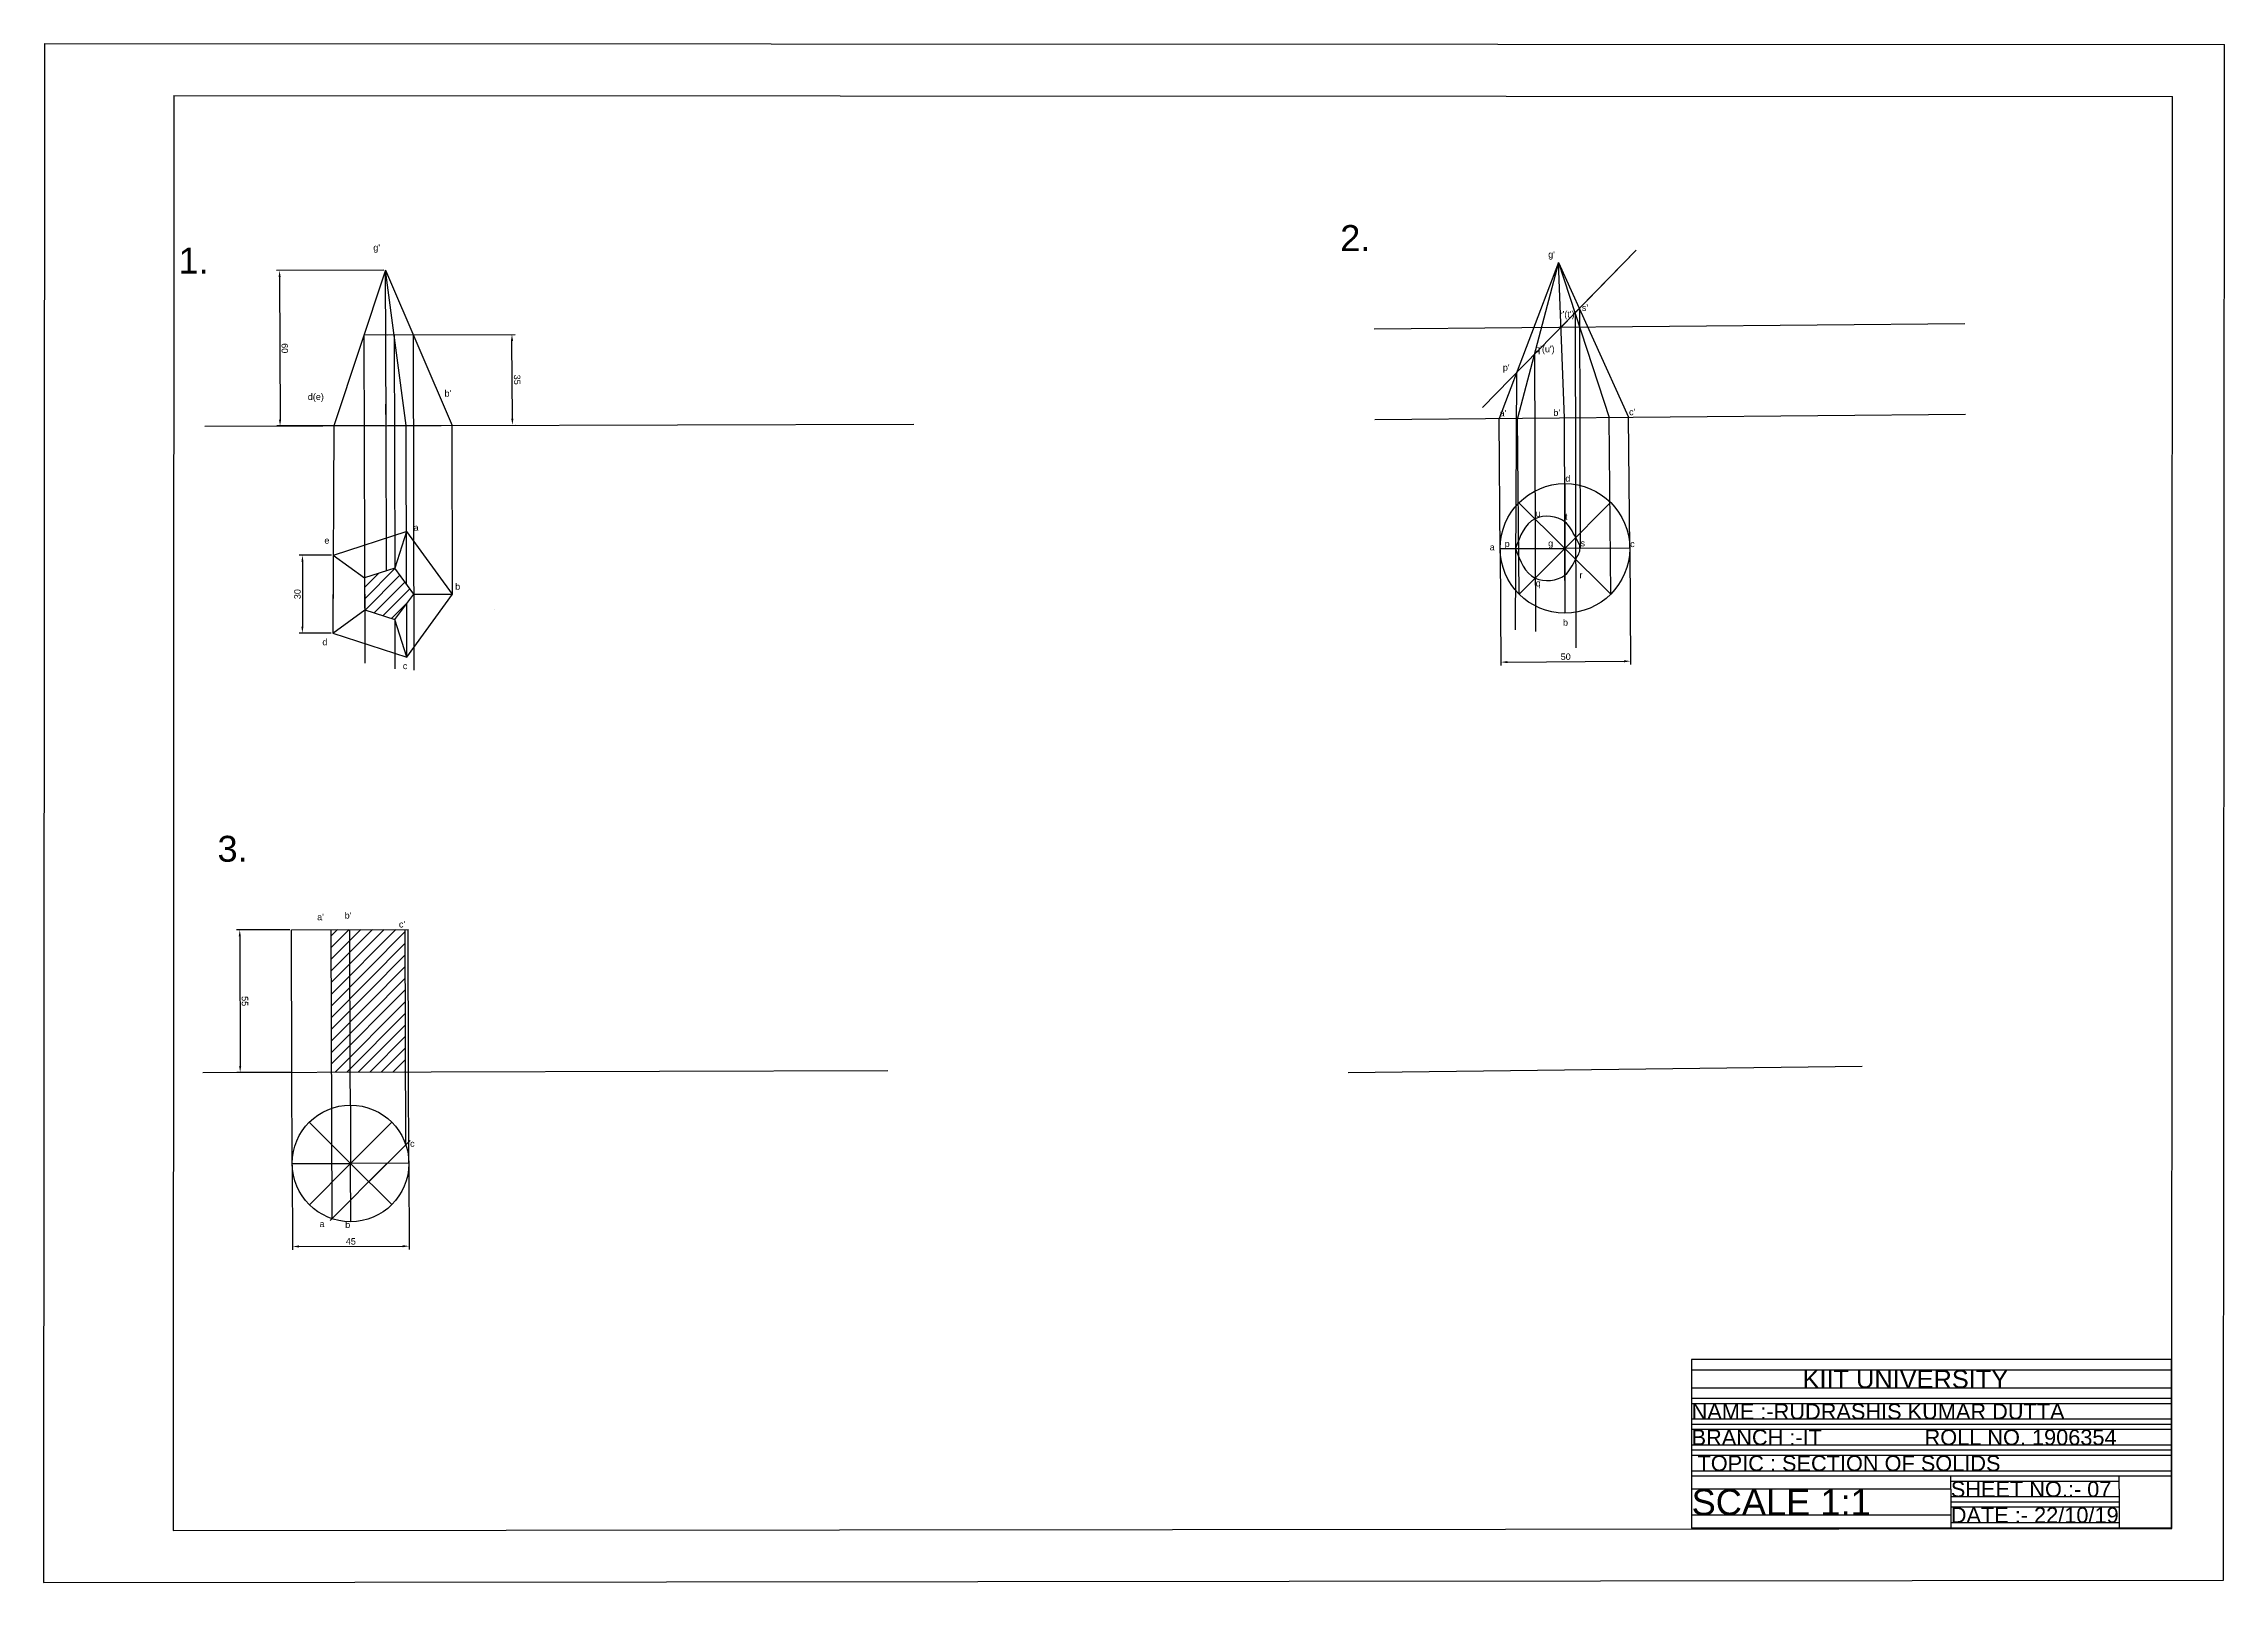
# Model space of a CAD drawing. Header units: millimetres. Extents: x 30156 to 2336499, y 1125045 to 18760031.
# Drawn here: x 2334737 to 2335578, y 18758904 to 18759498 of the extents above; entities that cross this region are included whole.
import ezdxf

# ---------------------------------------------------------------- set-up
doc = ezdxf.new("R2010")
doc.units = ezdxf.units.MM
doc.header["$PDMODE"] = 35
doc.styles.get("Standard").update_dxf_attribs({"font": 'arial.ttf'})
doc.dimstyles.new('ISO-25', dxfattribs={"dimtxt": 2.5, "dimasz": 2.5, "dimexe": 1.25, "dimexo": 0.625, "dimtad": 1, "dimtxsty": 'Standard', "dimcen": 2.5, "dimadec": 0, "dimazin": 0, "dimtfac": 1, "dimtmove": 0, "dimatfit": 3, "dimfxl": 1, "dimarcsym": 0})
pattern_1 = [(45.170695402, (55896.7756, -6872.0752), (-2.25174254477, 2.23836558946), [])]

# ---------------------------------------------------------------- blocks, each defined once
blk = doc.blocks.new('*U1')
blk.add_line((0, 12.5), (0, -12.5))
blk = doc.blocks.new('*U2')
at = {"color": 0, "linetype": 'ByBlock', "lineweight": -2, "transparency": 16777216}
blk.add_blockref('*U1', (2335324.96, 18759314.02), dxfattribs=at)
for p, rotation in [((2335316.12, 18759310.36), 45.00000000000001), ((2335333.8, 18759310.36), 315.0000000000001), ((2335312.46, 18759301.52), 90), ((2335316.12, 18759292.68), 135), ((2335324.96, 18759289.02), 180), ((2335333.8, 18759292.68), 225.0000000000001), ((2335337.46, 18759301.52), 270)]:
    blk.add_blockref('*U1', p, dxfattribs=dict(at, rotation=rotation))
blk = doc.blocks.new('*U3')
blk.add_line((22.5, 45), (22.5, 22.5))
blk.add_circle((22.5, 22.5), 22.5)
blk = doc.blocks.new('*U4')
at = {"color": 0, "linetype": 'ByBlock', "lineweight": -2, "transparency": 16777216}
for p, rotation in [((2334855.79, 18759033.68), 45.00000000000001), ((2334887.61, 18759065.5), 135), ((2334855.79, 18759097.32), 225.0000000000001), ((2334823.97, 18759065.5), 315), ((2334878.29, 18759043), 90.00000000000001), ((2334878.29, 18759088), 180), ((2334833.29, 18759088), 269.9999999999999)]:
    blk.add_blockref('*U3', p, dxfattribs=dict(at, rotation=rotation))
blk.add_blockref('*U3', (2334833.29, 18759043), dxfattribs=at)
blk = doc.blocks.new('*D5')
at = {"color": 0, "lineweight": -2, "transparency": 16777216}
for p, q in [((2334831.95, 18759156.34), (2334811.34, 18759156.28)), ((2334812.59, 18759153.78), (2334812.74, 18759103.78)), ((2334832.11, 18759101.34), (2334811.5, 18759101.28))]:
    blk.add_line(p, q, dxfattribs=at)
at = {"color": 0, "transparency": 16777216}
for points in [[(2334813.01, 18759153.78), (2334812.18, 18759153.78), (2334812.59, 18759156.28)], [(2334813.16, 18759103.78), (2334812.33, 18759103.78), (2334812.75, 18759101.28)]]:
    blk.add_solid(points, dxfattribs=at)
at = {"layer": 'Defpoints', "color": 0, "transparency": 16777216}
for p in [(2334832.57, 18759156.34), (2334812.75, 18759101.28), (2334832.74, 18759101.34)]:
    blk.add_point(p, dxfattribs=at)
at = {"color": 0, "transparency": 16777216, "insert": (2334814.57, 18759128.79), "char_height": 2.5, "attachment_point": 5, "rotation": 270.1707}
blk.add_mtext('55', dxfattribs=at)
blk = doc.blocks.new('*D6')
at = {"color": 0, "lineweight": -2, "transparency": 16777216}
for p, q in [((2334847.94, 18759300.89), (2334835.53, 18759300.9)), ((2334836.77, 18759298.4), (2334836.75, 18759273.4)), ((2334847.91, 18759270.89), (2334835.5, 18759270.9))]:
    blk.add_line(p, q, dxfattribs=at)
at = {"color": 0, "transparency": 16777216}
for points in [[(2334836.36, 18759298.4), (2334837.19, 18759298.4), (2334836.78, 18759300.9)], [(2334836.33, 18759273.4), (2334837.17, 18759273.4), (2334836.75, 18759270.9)]]:
    blk.add_solid(points, dxfattribs=at)
at = {"layer": 'Defpoints', "color": 0, "transparency": 16777216}
for p in [(2334848.56, 18759300.88), (2334836.75, 18759270.9), (2334848.53, 18759270.88)]:
    blk.add_point(p, dxfattribs=at)
at = {"color": 0, "transparency": 16777216, "insert": (2334834.86, 18759285.9), "char_height": 2.5, "attachment_point": 5, "rotation": 89.94151}
blk.add_mtext('30', dxfattribs=at)
blk = doc.blocks.new('*D7')
at = {"color": 0, "lineweight": -2, "transparency": 16777216}
for p, q in [((2334868.22, 18759410.94), (2334826.71, 18759410.82)), ((2334827.97, 18759408.32), (2334828.13, 18759353.32)), ((2334868.4, 18759350.94), (2334826.89, 18759350.82))]:
    blk.add_line(p, q, dxfattribs=at)
at = {"color": 0, "transparency": 16777216}
for points in [[(2334828.38, 18759408.32), (2334827.55, 18759408.32), (2334827.96, 18759410.82)], [(2334828.55, 18759353.32), (2334827.71, 18759353.32), (2334828.14, 18759350.82)]]:
    blk.add_solid(points, dxfattribs=at)
at = {"layer": 'Defpoints', "color": 0, "transparency": 16777216}
for p in [(2334868.84, 18759410.94), (2334828.14, 18759350.82), (2334869.02, 18759350.94)]:
    blk.add_point(p, dxfattribs=at)
at = {"color": 0, "transparency": 16777216, "insert": (2334829.95, 18759380.83), "char_height": 2.5, "attachment_point": 5, "rotation": 270.1707}
blk.add_mtext('60', dxfattribs=at)
blk = doc.blocks.new('*D8')
at = {"color": 0, "lineweight": -2, "transparency": 16777216}
for p, q in [((2334869.48, 18759385.95), (2334918.85, 18759386.19)), ((2334917.76, 18759353.68), (2334917.61, 18759383.68)), ((2334869.65, 18759350.95), (2334919.02, 18759351.19))]:
    blk.add_line(p, q, dxfattribs=at)
at = {"color": 0, "transparency": 16777216}
for points in [[(2334918.03, 18759383.68), (2334917.2, 18759383.68), (2334917.6, 18759386.18)], [(2334918.18, 18759353.69), (2334917.34, 18759353.68), (2334917.77, 18759351.18)]]:
    blk.add_solid(points, dxfattribs=at)
at = {"layer": 'Defpoints', "color": 0, "transparency": 16777216}
for p in [(2334868.85, 18759385.94), (2334917.6, 18759386.18), (2334869.02, 18759350.95)]:
    blk.add_point(p, dxfattribs=at)
at = {"color": 0, "transparency": 16777216, "insert": (2334919.59, 18759368.69), "char_height": 2.5, "attachment_point": 5, "rotation": 270.27946}
blk.add_mtext('35', dxfattribs=at)
blk = doc.blocks.new('*D9')
at = {"color": 0, "lineweight": -2, "transparency": 16777216}
for p, q in [((2334832.84, 18759065.46), (2334832.94, 18759032.83)), ((2334877.84, 18759065.6), (2334877.94, 18759032.96)), ((2334835.44, 18759034.08), (2334875.44, 18759034.2))]:
    blk.add_line(p, q, dxfattribs=at)
at = {"color": 0, "transparency": 16777216}
for points in [[(2334835.44, 18759034.5), (2334835.44, 18759033.67), (2334832.94, 18759034.08)], [(2334875.44, 18759034.62), (2334875.44, 18759033.79), (2334877.94, 18759034.21)]]:
    blk.add_solid(points, dxfattribs=at)
at = {"layer": 'Defpoints', "color": 0, "transparency": 16777216}
for p in [(2334832.84, 18759066.09), (2334877.84, 18759066.22), (2334877.94, 18759034.21)]:
    blk.add_point(p, dxfattribs=at)
at = {"color": 0, "transparency": 16777216, "insert": (2334855.43, 18759036.04), "char_height": 2.5, "attachment_point": 5, "rotation": 0.1707}
blk.add_mtext('45', dxfattribs=at)
blk = doc.blocks.new('*D15')
at = {"color": 0, "lineweight": -2, "transparency": 16777216}
for p, q in [((2335298.81, 18759302.95), (2335299.14, 18759258.41)), ((2335348.81, 18759303.31), (2335349.13, 18759258.77)), ((2335301.63, 18759259.68), (2335346.62, 18759260.01))]:
    blk.add_line(p, q, dxfattribs=at)
at = {"color": 0, "transparency": 16777216}
for points in [[(2335301.62, 18759260.09), (2335301.63, 18759259.26), (2335299.13, 18759259.66)], [(2335346.62, 18759260.42), (2335346.63, 18759259.59), (2335349.12, 18759260.02)]]:
    blk.add_solid(points, dxfattribs=at)
at = {"layer": 'Defpoints', "color": 0, "transparency": 16777216}
for p in [(2335298.81, 18759303.57), (2335348.8, 18759303.94), (2335349.12, 18759260.02)]:
    blk.add_point(p, dxfattribs=at)
at = {"color": 0, "transparency": 16777216, "insert": (2335324.11, 18759261.74), "char_height": 2.5, "attachment_point": 5, "rotation": 0.4173}
blk.add_mtext('50', dxfattribs=at)

msp = doc.modelspace()

# ---------------------------------------------------------------- hatches: boundary and pattern name
h = msp.add_hatch()
h.set_pattern_fill('ANSI31', color=5, angle=0.170695)
h.set_pattern_definition(pattern_1)
h.paths.add_polyline_path([(2334860.778, 18759279.858), (2334872.412, 18759276.068), (2334879.684, 18759285.957), (2334872.365, 18759295.875), (2334860.745, 18759292.162)])
h = msp.add_hatch()
h.set_pattern_fill('ANSI31', color=5, angle=0.170695)
h.set_pattern_definition(pattern_1)
h.paths.add_polyline_path([(2334855.073, 18759156.408), (2334847.854, 18759156.387), (2334848.018, 18759101.387), (2334855.237, 18759101.409)])
h.paths.add_polyline_path([(2334876.397, 18759156.472), (2334855.073, 18759156.408), (2334855.237, 18759101.409), (2334876.56, 18759101.472)])

# ---------------------------------------------------------------- linework, layer by layer
for p, q in [((2334737.228, 18759498.435), (2334736.94, 18758904.435)), ((2334737.228, 18759498.435), (2335578.228, 18759498.028)), ((2335577.941, 18758909.227), (2335578.228, 18759498.028)), ((2334787.218, 18759478.411), (2334786.949, 18758924.482)), ((2334787.218, 18759478.411), (2335558.218, 18759478.037)), ((2335557.949, 18758925.208), (2335558.218, 18759478.037)), ((2335351.293, 18759418.66), (2335292.084, 18759357.962)), ((2335321.384, 18759413.945), (2335298.417, 18759353.766)), ((2335321.384, 18759413.945), (2335305.586, 18759353.829)), ((2335323.657, 18759353.988), (2335321.384, 18759413.945)), ((2335321.384, 18759413.945), (2335348.363, 18759354.204)), ((2335321.384, 18759413.945), (2335340.939, 18759354.139)), ((2335322.331, 18759388.977), (2335351.293, 18759418.66)), ((2334868.844, 18759410.944), (2334848.824, 18759350.884)), ((2334869.023, 18759350.945), (2334868.844, 18759410.944)), ((2334868.844, 18759410.944), (2334894.517, 18759351.021)), ((2334876.787, 18759350.968), (2334868.844, 18759410.944)), ((2334879.532, 18759385.996), (2334860.495, 18759385.896)), ((2334869.023, 18759350.945), (2334868.982, 18759359.216)), ((2335250.536, 18759353.346), (2335478.346, 18759355.345)), ((2335298.873, 18759301.755), (2335298.417, 18759353.766)), ((2335306.182, 18759285.843), (2335305.586, 18759353.829)), ((2335323.882, 18759278.573), (2335323.657, 18759353.988)), ((2335341.537, 18759285.948), (2335340.939, 18759354.139)), ((2335348.807, 18759303.648), (2335348.363, 18759354.204)), ((2334799.137, 18759350.736), (2335072.688, 18759351.551)), ((2334848.824, 18759350.884), (2334848.531, 18759270.885)), ((2334869.19, 18759294.86), (2334869.023, 18759350.945)), ((2334876.97, 18759289.635), (2334876.787, 18759350.968)), ((2334894.711, 18759285.838), (2334894.517, 18759351.021)), ((2335323.807, 18759303.573), (2335323.776, 18759313.853)), ((2334876.909, 18759310.063), (2334872.365, 18759295.875)), ((2334848.641, 18759300.911), (2334860.745, 18759292.162)), ((2334879.684, 18759285.957), (2334894.711, 18759285.838)), ((2334848.531, 18759270.885), (2334860.778, 18759279.858)), ((2334877.053, 18759261.585), (2334876.991, 18759282.295)), ((2334877.053, 18759261.585), (2334872.412, 18759276.068)), ((2334832.573, 18759156.341), (2334877.573, 18759156.475)), ((2334832.737, 18759101.342), (2334832.573, 18759156.341)), ((2334855.237, 18759101.409), (2334855.073, 18759156.408)), ((2334877.737, 18759101.476), (2334877.573, 18759156.475)), ((2334798.353, 18759101.239), (2335062.613, 18759102.026)), ((2334832.842, 18759066.089), (2334832.737, 18759101.342)), ((2334855.275, 18759088.656), (2334855.237, 18759101.409)), ((2334877.842, 18759066.223), (2334877.737, 18759101.476)), ((2334855.342, 18759066.156), (2334871.205, 18759082.114)), ((2335372.687, 18758990.398), (2335372.687, 18758925.398)), ((2335557.687, 18758990.398), (2335372.687, 18758990.398)), ((2335557.687, 18758990.398), (2335557.687, 18758925.398)), ((2335557.687, 18758975.398), (2335372.687, 18758975.398)), ((2335557.687, 18758965.398), (2335372.687, 18758965.398)), ((2335557.687, 18758955.398), (2335372.687, 18758955.398)), ((2335557.687, 18758945.398), (2335372.687, 18758945.398)), ((2335472.687, 18758940.398), (2335472.687, 18758945.398)), ((2335537.687, 18758940.398), (2335537.687, 18758945.398)), ((2335472.687, 18758940.398), (2335472.687, 18758925.398)), ((2335537.687, 18758935.398), (2335472.687, 18758935.398)), ((2335537.687, 18758940.398), (2335537.687, 18758925.398)), ((2334736.921, 18758924.435), (2334736.949, 18758924.435)), ((2334786.949, 18758924.482), (2335557.949, 18758925.208)), ((2335557.687, 18758925.398), (2335372.687, 18758925.398)), ((2335577.939, 18758905.227), (2335577.941, 18758909.227)), ((2334736.94, 18758904.435), (2335577.939, 18758905.227)), ((2334786.94, 18758904.482), (2334786.94, 18758904.411))]:
    msp.add_line(p, q)
at = {"color": 40, "linetype": 'ByBlock', "true_color": 0xf8d731}
msp.add_line((2335329.393, 18759396.21), (2335329.669, 18759303.591), dxfattribs=at)
at = {"color": 240, "true_color": 0xed1f24}
msp.add_line((2335250.229, 18759388.345), (2335478.039, 18759390.343), dxfattribs=at)
at = {"color": 40, "true_color": 0xf8d731}
for p, q in [((2335327.732, 18759394.513), (2335328.089, 18759265.16)), ((2334860.495, 18759385.896), (2334860.833, 18759259.26)), ((2334872.153, 18759385.96), (2334872.365, 18759295.875)), ((2334879.532, 18759385.996), (2334879.729, 18759256.514)), ((2335312.052, 18759378.432), (2335312.453, 18759271.497)), ((2335305.118, 18759371.325), (2335304.643, 18759272.183)), ((2334872.412, 18759276.068), (2334872.457, 18759257.11)), ((2334862.434, 18759059.106), (2334878.297, 18759075.064)), ((2334869.484, 18759066.199), (2334847.53, 18759044.165))]:
    msp.add_line(p, q, dxfattribs=at)
at = {"color": 242, "true_color": 0xcd2027}
for p, q in [((2335323.807, 18759303.573), (2335323.776, 18759313.853)), ((2335323.807, 18759303.573), (2335323.838, 18759293.293)), ((2334872.365, 18759295.875), (2334860.745, 18759292.162)), ((2334879.684, 18759285.957), (2334872.365, 18759295.875)), ((2334860.745, 18759292.162), (2334860.778, 18759279.858)), ((2334872.412, 18759276.068), (2334879.684, 18759285.957)), ((2334860.778, 18759279.858), (2334872.412, 18759276.068)), ((2334848.187, 18759044.824), (2334847.854, 18759156.387)), ((2334876.644, 18759073.401), (2334876.397, 18759156.472))]:
    msp.add_line(p, q, dxfattribs=at)
at = {"color": 0}
msp.add_line((2335240.227, 18759101.292), (2335438.436, 18759103.64), dxfattribs=at)
at = {"color": 114, "true_color": 0x139b48}
for p, q in [((2335557.687, 18758986.398), (2335372.687, 18758986.398)), ((2335557.687, 18758979.398), (2335372.687, 18758979.398)), ((2335557.687, 18758973.398), (2335372.687, 18758973.398)), ((2335557.687, 18758967.398), (2335372.687, 18758967.398)), ((2335557.687, 18758963.398), (2335372.687, 18758963.398)), ((2335557.687, 18758957.398), (2335372.687, 18758957.398)), ((2335557.687, 18758953.398), (2335372.687, 18758953.398)), ((2335557.687, 18758947.398), (2335372.687, 18758947.398)), ((2335537.687, 18758943.398), (2335472.687, 18758943.398)), ((2335472.687, 18758940.398), (2335372.687, 18758940.398)), ((2335537.687, 18758937.398), (2335472.687, 18758937.398)), ((2335537.687, 18758933.398), (2335472.687, 18758933.398)), ((2335472.687, 18758930.398), (2335372.687, 18758930.398)), ((2335537.687, 18758927.398), (2335472.687, 18758927.398))]:
    msp.add_line(p, q, dxfattribs=at)
msp.add_lwpolyline([(2334848.531, 18759270.885), (2334877.053, 18759261.585), (2334894.711, 18759285.838), (2334877.103, 18759310.126), (2334848.562, 18759300.885)], close=True)
at = {"color": 242, "true_color": 0xcd2027}
msp.add_lwpolyline([(2334910.678, 18759279.91), (2334910.678, 18759279.91), (2334910.678, 18759279.91), (2334910.678, 18759279.91), (2334910.678, 18759279.91)], close=True, dxfattribs=at)
msp.add_circle((2335323.807, 18759303.573), 25)
msp.add_spline([(2335304.793, 18759303.517), (2335312.29, 18759315.022), (2335323.776, 18759313.853), (2335327.971, 18759307.762), (2335329.669, 18759303.591), (2335327.994, 18759299.411), (2335323.838, 18759293.293), (2335312.376, 18759292.074), (2335304.793, 18759303.517)], degree=3, dxfattribs=at)

# ---------------------------------------------------------------- block references
at = {"rotation": 0.1706954023439821}
for name in ['*U2', '*U4']:
    msp.add_blockref(name, (55896.776, -6872.075), dxfattribs=at)

# ---------------------------------------------------------------- texts
for s, height, p in [('KIIT UNIVERSITY', 7, (2335415.498, 18758979.398)), ('NAME :-RUDRASHIS KUMAR DUTTA', 6, (2335372.687, 18758967.398)), ('BRANCH :-IT                 ROLL NO. 1906354', 6, (2335372.687, 18758957.398)), ('SCALE 1:1', 10, (2335372.687, 18758930.398))]:
    msp.add_text(s, height=height).set_placement(p)
at = {"color": 242, "true_color": 0xcd2027, "attachment_point": 1}
for s, width, insert, char_height in [("{\\C256;g'}", 7.27159, (2334864.102, 18759420.957), 2.5), ('{\\C0;2.}', 39.66203, (2335237.136, 18759428.371), 10), ('{\\C0;1.}', 25.05002, (2334788.937, 18759419.665), 10), ("{\\C256;g'}", 5.33382, (2335317.363, 18759418.304), 2.5), ("r'(t')", 22.29591, (2335321.76, 18759395.186), 2.5), ("s'", 10.50754, (2335330.339, 18759397.718), 2.5), ("q'(u')", 7.43247, (2335312.325, 18759381.772), 2.5), ("p'", 4.33965, (2335299.879, 18759374.636), 2.5), ('{\\C0;d(e)}', 8.80559, (2334838.837, 18759363.357), 2.5), ("   {\\C0;b'}", 10.60812, (2334888.672, 18759364.663), 2.5), ("{\\C7;a'}", 6.60414, (2335298.595, 18759357.026), 2.5), ("{\\C0;b'}", 12.7009, (2335319.348, 18759357.207), 2.5), ("{\\C0;c'}", 11.43058, (2335348.548, 18759357.463), 2.5), ('{\\C0;d}', 6.29445, (2335323.965, 18759331.828), 2.5), ('{\\C256;a}', 4.41609, (2334879.643, 18759312.87), 2.5), ('u', 22.45226, (2335312.552, 18759318.277), 2.5), ('t', 15.30843, (2335323.857, 18759317.101), 2.5), ('{\\C256;  e}', 4.64684, (2334843.29, 18759307.893), 2.5), ('{\\C256;a}', 5.50746, (2335294.809, 18759305.3), 2.5), ('p', 5.86826, (2335300.565, 18759306.614), 2.5), ('{\\C0;g}', 11.93796, (2335317.346, 18759306.808), 2.5), ('s', 9.69574, (2335329.811, 18759306.858), 2.5), ('{\\C256;c}', 11.17201, (2335348.98, 18759306.566), 2.5), (' {\\C256;b}', 6.69705, (2334894.711, 18759290.104), 2.5), ('q', 5.10306, (2335312.552, 18759291.389), 2.5), ('r', 19.13591, (2335329.443, 18759294.509), 2.5), ('{\\C0;b}', 7.86769, (2335323.078, 18759276.215), 2.5), ('{\\C256;d}', 4.42205, (2334844.46, 18759268.652), 2.5), ('{\\C256;c}', 4.22116, (2334875.507, 18759259.462), 2.5), ('{\\C256;3.}', 27.94534, (2334804.003, 18759192.614), 10), ("a'", 12.62929, (2334842.444, 18759162.521), 2.5), ("b'", 7.89215, (2334853.06, 18759163.127), 2.5), ("c'", 10.61578, (2334873.996, 18759159.722), 2.5), ('c', 4.62298, (2334878.297, 18759075.064), 2.5), ('a', 5.63674, (2334843.348, 18759044.073), 2.5), ('b', 6.75244, (2334853.271, 18759043.752), 2.5), ('{\\C0;TOPIC : SECTION OF SOLIDS}', 163.4666, (2335374.971, 18758953.398), 6), ('{\\C256;SHEET NO.:- 07}', 61.84901, (2335472.687, 18758943.398), 6), ('{\\C256;DATE :- 22/10/19}', 65, (2335472.687, 18758933.398), 6)]:
    msp.add_mtext_dynamic_manual_height_columns(s, width=width, gutter_width=12.5, heights=[0], dxfattribs=dict(at, insert=insert, char_height=char_height))

# ---------------------------------------------------------------- dimensions: what is measured, and where the dimension line sits
for base, p1, p2, angle, picture, middle in [((2334828.137, 18759350.823), (2334868.844, 18759410.944), (2334869.023, 18759350.945), 90.170695, '*D7', (2334829.949, 18759380.828)), ((2334812.751, 18759101.282), (2334832.573, 18759156.341), (2334832.737, 18759101.342), 90.170695, '*D5', (2334814.566, 18759128.788)), ((2334877.937, 18759034.21), (2334832.842, 18759066.089), (2334877.842, 18759066.223), 0.170695, '*D9', (2334855.432, 18759036.039))]:
    dim = msp.add_linear_dim(base=base, p1=p1, p2=p2, angle=angle, dimstyle='ISO-25')
    dim.commit()
    dim.dimension.update_dxf_attribs({"geometry": picture, "text_midpoint": middle})
for p1, p2, distance, picture, middle in [((2334869.023, 18759350.946), (2334868.852, 18759385.944), -48.749, '*D8', (2334919.588, 18759368.692)), ((2334848.562, 18759300.885), (2334848.531, 18759270.885), -11.785, '*D6', (2334834.859, 18759285.899))]:
    dim = msp.add_aligned_dim(p1=p1, p2=p2, distance=distance, dimstyle='ISO-25')
    dim.commit()
    dim.dimension.update_dxf_attribs({"geometry": picture, "text_midpoint": middle})
at = {"color": 242, "true_color": 0xcd2027}
dim = msp.add_aligned_dim(p1=(2335298.807, 18759303.573), p2=(2335348.804, 18759303.937), distance=-43.915, dimstyle='ISO-25', dxfattribs=at)
dim.commit()
dim.dimension.update_dxf_attribs({"geometry": '*D15', "text_midpoint": (2335324.112, 18759261.743)})

doc.saveas('drawing.dxf')
